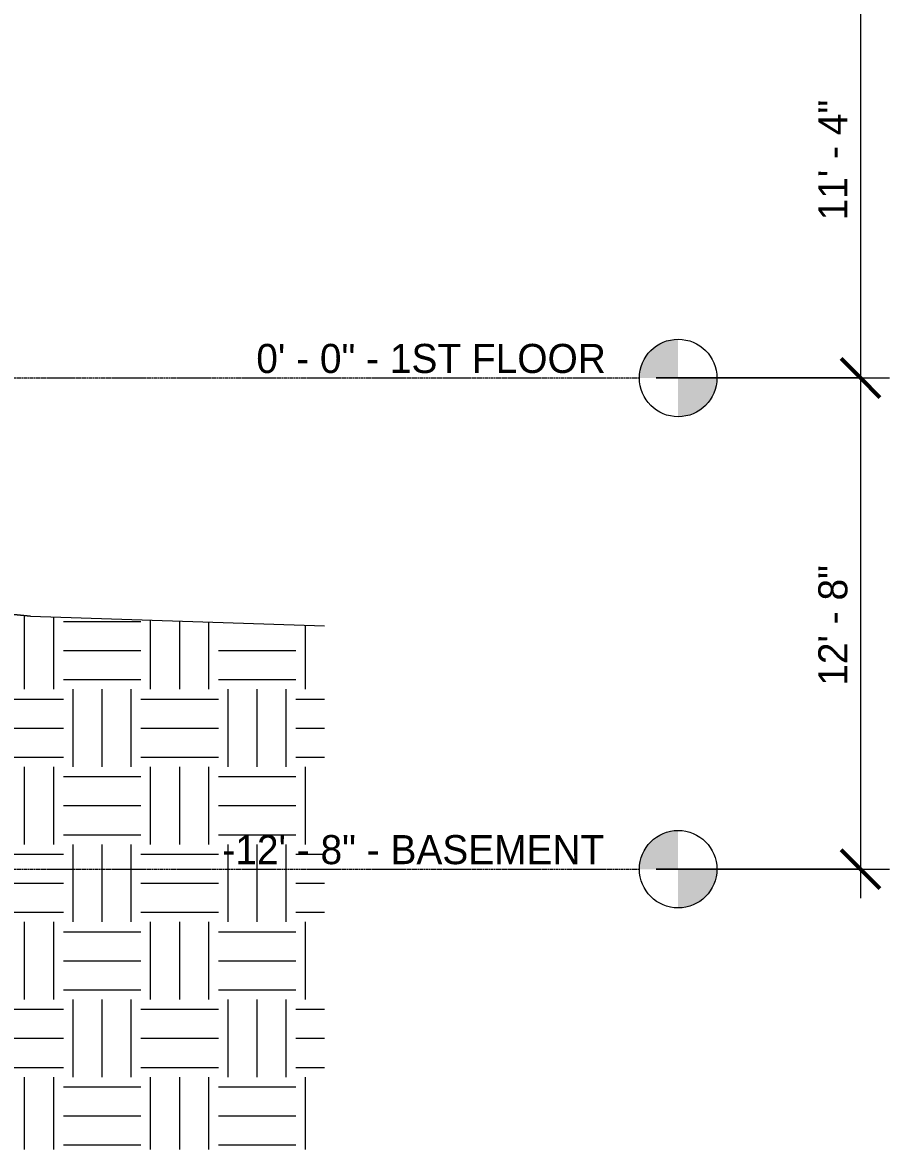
# Model space of a CAD drawing. Header units: inches. Extents: x -4168 to 1483, y -300 to 637.
# Drawn here: x 1214.6 to 1483, y -238.7 to 110 of the extents above; entities that cross this region are included whole.
import ezdxf

# ---------------------------------------------------------------- set-up
doc = ezdxf.new("R2010")
doc.units = ezdxf.units.IN
doc.header["$MEASUREMENT"] = 0
doc.linetypes.add('Grid Line 1_2_', pattern=[0.875, 0.5, -0.125, 0.125, -0.125])
for name, color, linetype, lineweight in [('0-5', 10, 'Continuous', 5), ('A-ANNO-DIMS', 211, 'Continuous', 9), ('A-ANNO-DIMS-96', 211, 'Continuous', 9), ('A-FLOR-LEVL', 51, 'Continuous', 9), ('A-FLOR-LEVL-1', 51, 'Grid Line 1_2_', 9), ('C-TOPO', 7, 'Continuous', 9), ('C-TOPO-1', 55, 'Continuous', 9), ('C-TOPO-2', 45, 'Continuous', 9)]:
    doc.layers.add(name, color=color, linetype=linetype, lineweight=lineweight)
doc.styles.add('Century Gothic', font='ufonts.com_century-gothic.ttf', dxfattribs={"height": 9})
doc.dimstyles.new('OD__1_8__Tol__', dxfattribs={"dimscale": 12, "dimtxt": 9.397514, "dimasz": 1, "dimexe": 0.75, "dimexo": 0.5, "dimgap": 0.125, "dimtad": 1, "dimdec": 3, "dimrnd": 0.125, "dimzin": 3, "dimdsep": 46, "dimlunit": 4, "dimtxsty": 'Century Gothic', "dimblk1": 'OBLIQUE', "dimblk2": 'OBLIQUE', "dimsah": 1, "dimcen": 0.09, "dimdle": 0.75, "dimazin": 0, "dimtfac": 1, "dimtdec": 4, "dimtix": 1, "dimtmove": 0, "dimatfit": 3, "dimfxl": 1, "dimtvp": 1, "dimtfill": 1, "dimfrac": 2, "dimtolj": 1, "dimtzin": 0, "dimarcsym": 2})

# ---------------------------------------------------------------- blocks, each defined once
blk = doc.blocks.new('CTR  - Topography_rvt-2-BUILDING SECTION - EAST_WEST AT RAMP - LOOKING SOUTH')
at = {"layer": 'C-TOPO-2'}
h = blk.add_hatch(dxfattribs=at)
h.set_pattern_fill('FP_27', color=256, style=0, pattern_type=2)
h.set_pattern_definition([(0, (-10964.796, 146.633), (24, 24), [24, -24]), (0, (-10964.796, 155.633), (24, 24), [24, -24]), (0, (-10964.796, 164.633), (24, 24), [24, -24]), (90, (-10961.796, 167.633), (-24, 24), [24, -24]), (90, (-10952.796, 167.633), (-24, 24), [24, -24]), (90, (-10943.796, 167.633), (-24, 24), [24, -24])])
h.paths.add_polyline_path([(-9879.69, -238.74), (-9756.48, -238.74), (-9756.48, -76.7), (-9847.55, -73.68), (-9883.8, -70.01), (-9888.19, -70.01), (-9888.19, -158), (-9883.19, -158.03), (-9877.28, -161.45), (-9872.69, -168), (-9872.69, -180), (-9881.19, -180), (-9881.19, -182), (-9888.19, -182), (-9888.19, -238.74), (-9879.89, -238.74)], flags=0)
h.paths.add_polyline_path([(-9878.33, -177.09), (-9877.44, -177.09), (-9876.64, -176.7), (-9876.08, -176.01), (-9875.89, -175.14), (-9876.08, -174.27), (-9876.64, -173.57), (-9877.44, -173.19), (-9878.33, -173.19), (-9879.13, -173.57), (-9879.69, -174.27), (-9879.89, -175.14), (-9879.69, -176.01), (-9879.13, -176.7)], flags=0)
at = {"layer": 'C-TOPO'}
for p, q in [((-9883.8, -70.01), (-9847.55, -73.68)), ((-9847.55, -73.68), (-9756.48, -76.7))]:
    blk.add_line(p, q, dxfattribs=at)
at = {"layer": 'C-TOPO-1'}
for q in [(-9883.8, -70.01), (-9756.48, -76.7)]:
    blk.add_line((-9847.55, -73.68), q, dxfattribs=at)
blk = doc.blocks.new('Level - Level Head - Circle-50818-BUILDING SECTION - EAST_WEST AT RAMP - LOOKING SOUTH')
at = {"layer": 'A-FLOR-LEVL'}
h = blk.add_hatch(color=256, dxfattribs=at)
edge = h.paths.add_edge_path(flags=0)
edge.add_line((-9647.01, 0), (-9659.01, 0))
edge.add_arc((-9647.01, 0), 12, 90, 180, ccw=False)
edge.add_line((-9647.01, 12), (-9647.01, 0))
h = blk.add_hatch(color=256, dxfattribs=at)
edge = h.paths.add_edge_path(flags=0)
edge.add_line((-9647.01, -12), (-9647.01, 0))
edge.add_line((-9647.01, 0), (-9635.01, 0))
edge.add_arc((-9647.01, 0), 12, 270, 360, ccw=False)
blk.add_circle((-9647.01, 0), 12, dxfattribs=at)
blk = doc.blocks.new('DIMBLOCK6-BUILDING SECTION - EAST_WEST AT RAMP - LOOKING SOUTH')
at = {"layer": 'A-ANNO-DIMS-96', "lineweight": 50}
for p, q in [((1473.98, 136), (1467.98, 142)), ((1473.98, 136), (1479.98, 130)), ((1473.98, 0), (1467.98, 6)), ((1473.98, 0), (1479.98, -6))]:
    blk.add_line(p, q, dxfattribs=at)
at = {"layer": 'A-ANNO-DIMS-96'}
for p, q in [((1410.79, 136), (1482.98, 136)), ((1473.98, 136), (1410.79, 136)), ((1473.98, 136), (1473.98, 0)), ((1410.79, 0), (1482.98, 0)), ((1473.98, 0), (1410.79, 0))]:
    blk.add_line(p, q, dxfattribs=at)
at = {"layer": 'A-ANNO-DIMS-96', "color": 0, "insert": (1460.95, 48.76), "char_height": 9, "width": 46.1821, "attachment_point": 1, "rotation": 90, "line_spacing_factor": 0.984502, "style": 'Century Gothic', "bg_fill": 3, "box_fill_scale": 1.25, "bg_fill_color": 256, "bg_fill_true_color": 13158600, "bg_fill_transparency": 0}
blk.add_mtext('11\' - 4"', dxfattribs=at)
blk = doc.blocks.new('_Oblique')
at = {"color": 0, "linetype": 'ByBlock', "lineweight": -2}
blk.add_line((-0.5, -0.5), (0.5, 0.5), dxfattribs=at)
blk = doc.blocks.new('DIMBLOCK7-BUILDING SECTION - EAST_WEST AT RAMP - LOOKING SOUTH')
at = {"layer": 'A-ANNO-DIMS-96', "lineweight": 50}
for p, q in [((1473.98, 0), (1467.98, 6)), ((1473.98, 0), (1479.98, -6)), ((1473.98, -152), (1467.98, -146)), ((1473.98, -152), (1479.98, -158))]:
    blk.add_line(p, q, dxfattribs=at)
at = {"layer": 'A-ANNO-DIMS-96'}
for p, q in [((1410.79, 0), (1482.98, 0)), ((1473.98, 0), (1410.79, 0)), ((1473.98, 0), (1473.98, -161)), ((1410.79, -152), (1482.98, -152)), ((1473.98, -152), (1410.79, -152))]:
    blk.add_line(p, q, dxfattribs=at)
at = {"layer": 'A-ANNO-DIMS-96', "color": 0, "insert": (1460.95, -95.24), "char_height": 9, "width": 46.1821, "attachment_point": 1, "rotation": 90, "line_spacing_factor": 0.984502, "style": 'Century Gothic', "bg_fill": 3, "box_fill_scale": 1.25, "bg_fill_color": 256, "bg_fill_true_color": 13158600, "bg_fill_transparency": 0}
blk.add_mtext('12\' - 8"', dxfattribs=at)

msp = doc.modelspace()

# ---------------------------------------------------------------- linework, layer by layer
at = {"layer": 'A-FLOR-LEVL-1'}
for p, q in [((-1138.4549, 0), (1405.5613, 0)), ((-1138.4549, -152), (1405.5613, -152))]:
    msp.add_line(p, q, dxfattribs=at)

# ---------------------------------------------------------------- block references
at = {"layer": '0-5'}
msp.add_blockref('CTR  - Topography_rvt-2-BUILDING SECTION - EAST_WEST AT RAMP - LOOKING SOUTH', (11064.5668, 0), dxfattribs=at)
at = {"layer": 'A-FLOR-LEVL'}
for p in [(11064.5668, 0), (11064.5668, -152)]:
    msp.add_blockref('Level - Level Head - Circle-50818-BUILDING SECTION - EAST_WEST AT RAMP - LOOKING SOUTH', p, dxfattribs=at)

# ---------------------------------------------------------------- texts
at = {"layer": 'A-FLOR-LEVL', "char_height": 9, "attachment_point": 1, "style": 'Century Gothic'}
for s, insert, width in [('0\' - 0" - 1ST FLOOR', (1286.9481, 10.5508), 129.987), ('-12\' - 8" - BASEMENT', (1276.441, -141.4492), 142.713)]:
    msp.add_mtext(s, dxfattribs=dict(at, insert=insert, width=width))

# ---------------------------------------------------------------- next in the draw order: dimensions: what is measured, and where the dimension line sits
at = {"layer": 'A-ANNO-DIMS'}
dim = msp.add_linear_dim(base=(1473.981, 0), p1=(1404.7885, 136), p2=(1404.7885, 0), angle=90, dimstyle='OD__1_8__Tol__', override={"dimpost": '<>', "dimfxl": 136}, dxfattribs=at)
dim.commit()
dim.dimension.update_dxf_attribs({"geometry": 'DIMBLOCK6-BUILDING SECTION - EAST_WEST AT RAMP - LOOKING SOUTH', "text_midpoint": (1467.8679, 68)})

# ---------------------------------------------------------------- next in the draw order: dimensions: what is measured, and where the dimension line sits
dim = msp.add_linear_dim(base=(1473.981, -152), p1=(1404.7885, 0), p2=(1404.7885, -152), angle=90, dimstyle='OD__1_8__Tol__', override={"dimpost": '<>', "dimfxl": 152}, dxfattribs=at)
dim.commit()
dim.dimension.update_dxf_attribs({"geometry": 'DIMBLOCK7-BUILDING SECTION - EAST_WEST AT RAMP - LOOKING SOUTH', "text_midpoint": (1467.7547, -76)})

doc.saveas('drawing.dxf')
